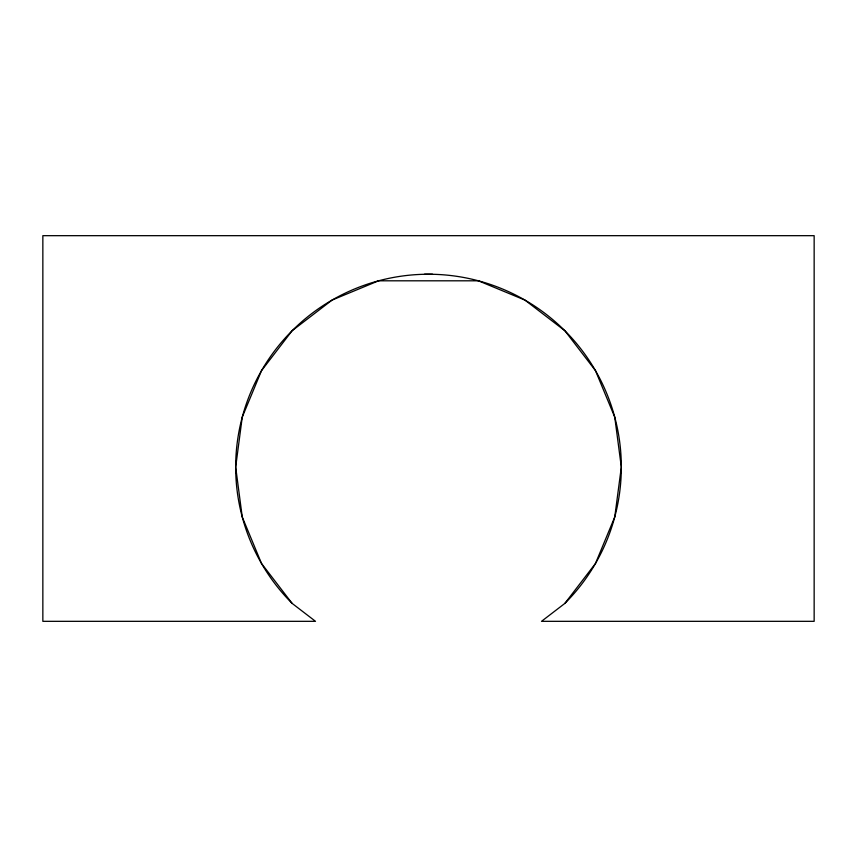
<?xml version="1.0" encoding="UTF-8"?>
<svg xmlns="http://www.w3.org/2000/svg" width="857" height="857" viewBox="0 0 857 857"><rect width="100%" height="100%" fill="white"/><g stroke="black" fill="none" stroke-linecap="round" stroke-linejoin="round"><path stroke-width="1.29" d="M564.849 603.414L595.486 563.477L614.758 516.975L621.325 467.065L614.758 417.155L595.486 370.653L564.849 330.716L524.913 300.079L478.41 280.807L378.59 280.807L332.088 300.079L292.151 330.716L261.514 370.653L242.242 417.155L235.675 467.065L242.242 516.975L261.514 563.477L292.151 603.414L315.494 621.325L42.85 621.325L42.85 235.675L814.15 235.675L814.15 621.325L541.506 621.325L564.849 603.414A192.825 192.825 0 0 0 564.849 330.716A192.825 192.825 0 0 0 292.151 330.716A192.825 192.825 0 0 0 292.151 603.414M424.494 274.24L432.517 274.24"/></g></svg>
